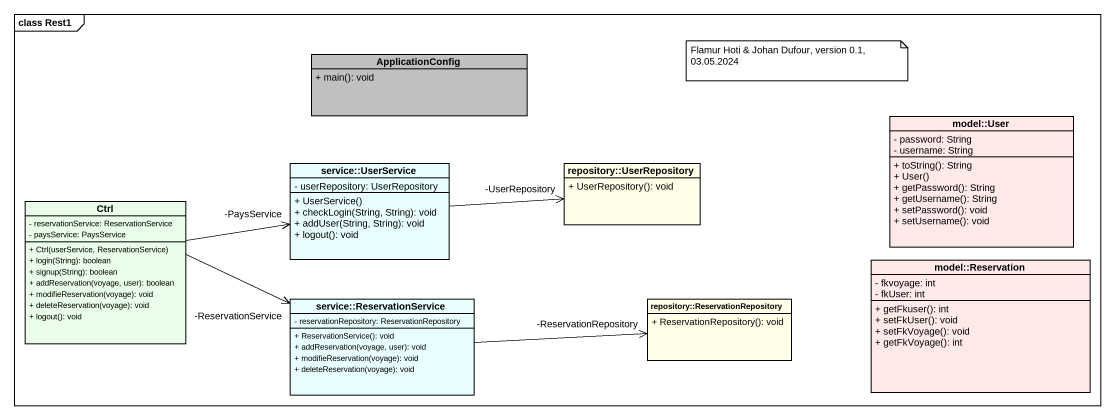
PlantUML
@startuml
mainframe class Rest1
hide circle
hide empty members
skinparam classAttributeIconSize 0
class ApplicationConfig #C0C0C0 {
  + main(): void
}
class "model::User" as model_User #FFE9E9 {
  - password: String
  - username: String
  + toString(): String
  + User()
  + getPassword(): String
  + getUsername(): String
  + setPassword(): void
  + setUsername(): void
}
class "service::UserService" as service_UserService #E9FFFF {
  - userRepository: UserRepository
  + UserService()
  + checkLogin(String, String): void
  + addUser(String, String): void
  + logout(): void
}
class "repository::UserRepository" as repository_UserRepository #FFFFE9 {
  + UserRepository(): void
}
class Ctrl #E9FFE9 {
  - reservationService: ReservationService
  - paysService: PaysService
  + Ctrl(userService, ReservationService)
  + login(String): boolean
  + signup(String): boolean
  + addReservation(voyage, user): boolean
  + modifieReservation(voyage): void
  + deleteReservation(voyage): void
  + logout(): void
}
class "model::Reservation" as model_Reservation #FFE9E9 {
  - fkvoyage: int
  - fkUser: int
  + getFkuser(): int
  + setFkUser(): void
  + setFkVoyage(): void
  + getFkVoyage(): int
}
class "service::ReservationService" as service_ReservationService #E9FFFF {
  - reservationRepository: ReservationRepository
  + ReservationService(): void
  + addReservation(voyage, user): void
  + modifieReservation(voyage): void
  + deleteReservation(voyage): void
}
class "repository::ReservationRepository" as repository #FFFFE9 {
  + ReservationRepository(): void
}
service_UserService -right-> "-UserRepository" repository_UserRepository
Ctrl -right-> "-PaysService" service_UserService
Ctrl -right-> "-ReservationService" service_ReservationService
service_ReservationService -right-> "-ReservationRepository" repository
note as N1
  Flamur Hoti & Johan Dufour, version 0.1, 03.05.2024
end note
@enduml
